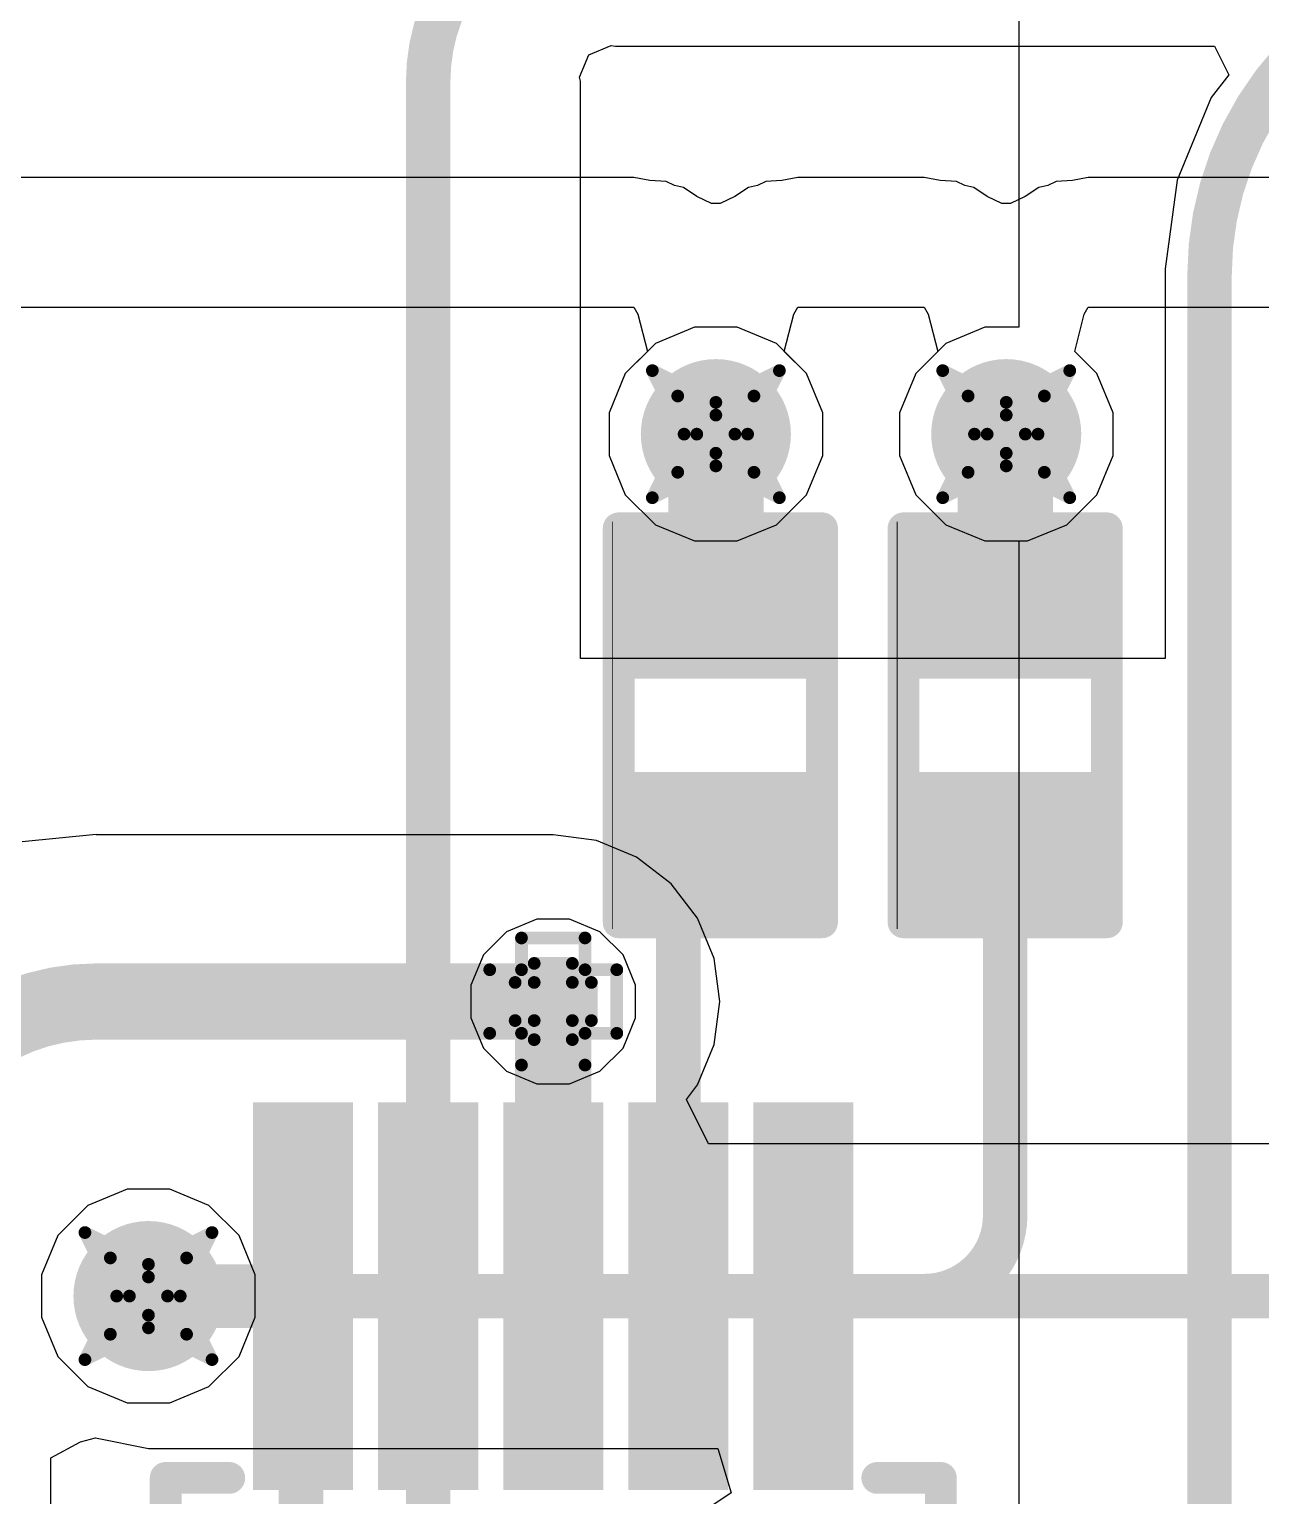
# Model space of a CAD drawing. Header units: inches. Extents: x -2 to 5376, y -4 to 5426.
# Drawn here: x 109.84 to 114.76, y 57.35 to 63.21 of the extents above; entities that cross this region are included whole.
import ezdxf

# ---------------------------------------------------------------- set-up
doc = ezdxf.new("R2010")
doc.units = ezdxf.units.IN
for name, color, linetype in [('Bottom Layer', 5, 'Continuous'), ('Drill Drawing', 1, 'Continuous'), ('Layer 1', 16, 'Continuous'), ('Layer 2', 76, 'Continuous'), ('Top Layer', 1, 'Continuous'), ('Top Overlay', 2, 'Continuous'), ('Top Paste', 8, 'Continuous'), ('Top Solder', 216, 'Continuous'), ('Via Holes', 16, 'Continuous')]:
    doc.layers.add(name, color=color, linetype=linetype)

# ---------------------------------------------------------------- blocks, each defined once
blk = doc.blocks.new('VSSOP_10_134')
at = {"layer": 'Top Layer'}
for points in [[(1.475, 1.15), (2.925, 1.15), (2.925, 0.85), (1.475, 0.85)], [(1.475, 0.65), (2.925, 0.65), (2.925, 0.35), (1.475, 0.35)], [(1.475, 0.15), (2.925, 0.15), (2.925, -0.15), (1.475, -0.15)], [(1.475, -0.35), (2.925, -0.35), (2.925, -0.65), (1.475, -0.65)], [(1.475, -0.85), (2.925, -0.85), (2.925, -1.15), (1.475, -1.15)]]:
    blk.add_hatch(color=1, dxfattribs=at).paths.add_polyline_path(points)
at = {"layer": 'Top Paste'}
for points in [[(1.475, 1.15), (2.925, 1.15), (2.925, 0.85), (1.475, 0.85)], [(1.475, 0.65), (2.925, 0.65), (2.925, 0.35), (1.475, 0.35)], [(1.475, 0.15), (2.925, 0.15), (2.925, -0.15), (1.475, -0.15)], [(1.475, -0.35), (2.925, -0.35), (2.925, -0.65), (1.475, -0.65)], [(1.475, -0.85), (2.925, -0.85), (2.925, -1.15), (1.475, -1.15)]]:
    blk.add_hatch(color=8, dxfattribs=at).paths.add_polyline_path(points)
at = {"layer": 'Top Solder'}
for points in [[(1.425, 1.2), (2.975, 1.2), (2.975, 0.8), (1.425, 0.8)], [(1.425, 0.7), (2.975, 0.7), (2.975, 0.3), (1.425, 0.3)], [(1.425, 0.2), (2.975, 0.2), (2.975, -0.2), (1.425, -0.2)], [(1.425, -0.3), (2.975, -0.3), (2.975, -0.7), (1.425, -0.7)], [(1.425, -0.8), (2.975, -0.8), (2.975, -1.2), (1.425, -1.2)]]:
    blk.add_hatch(color=216, dxfattribs=at).paths.add_polyline_path(points)
at = {"layer": 'Top Overlay'}
for points in [[(-1.4732, 1.5494, 0.127, 0.127, 0), (1.4732, 1.5494, 0.127, 0.127, 0)], [(1.4732, 1.5494, 0.127, 0.127, 0), (1.4732, 1.2954, 0.127, 0.127, 0)], [(1.4732, -1.2954, 0.127, 0.127, 0), (1.4732, -1.5494, 0.127, 0.127, 0)], [(-1.4732, -1.5494, 0.127, 0.127, 0), (1.4732, -1.5494, 0.127, 0.127, 0)]]:
    blk.add_lwpolyline(points, format="xyseb", dxfattribs=at)
for points in [[(1.4414, 1.5494, 0.0635, 0.0635, 1), (1.505, 1.5494, 0.0635, 0.0635, 1)], [(1.4414, 1.5494, 0.0635, 0.0635, 1), (1.505, 1.5494, 0.0635, 0.0635, 1)], [(1.4414, 1.2954, 0.0635, 0.0635, 1), (1.505, 1.2954, 0.0635, 0.0635, 1)], [(1.4414, -1.2954, 0.0635, 0.0635, 1), (1.505, -1.2954, 0.0635, 0.0635, 1)], [(1.4414, -1.5494, 0.0635, 0.0635, 1), (1.505, -1.5494, 0.0635, 0.0635, 1)], [(1.4414, -1.5494, 0.0635, 0.0635, 1), (1.505, -1.5494, 0.0635, 0.0635, 1)]]:
    blk.add_lwpolyline(points, format="xyseb", close=True, dxfattribs=at)
blk = doc.blocks.new('R___0402_157')
at = {"layer": 'Top Layer'}
for points in [[(-0.6985, -0.3175), (-0.6985, 0.3175), (-0.2413, 0.3175), (-0.2413, -0.3175)], [(0.2413, -0.3175), (0.2413, 0.3175), (0.6985, 0.3175), (0.6985, -0.3175)]]:
    blk.add_hatch(color=1, dxfattribs=at).paths.add_polyline_path(points)
at = {"layer": 'Top Paste'}
for points in [[(-0.6985, -0.3175), (-0.6985, 0.3175), (-0.2413, 0.3175), (-0.2413, -0.3175)], [(0.2413, -0.3175), (0.2413, 0.3175), (0.6985, 0.3175), (0.6985, -0.3175)]]:
    blk.add_hatch(color=8, dxfattribs=at).paths.add_polyline_path(points)
at = {"layer": 'Top Solder'}
for points in [[(-0.7535, -0.3725), (-0.7535, 0.3725), (-0.1863, 0.3725), (-0.1863, -0.3725)], [(0.1863, -0.3725), (0.1863, 0.3725), (0.7535, 0.3725), (0.7535, -0.3725)]]:
    blk.add_hatch(color=216, dxfattribs=at).paths.add_polyline_path(points)
at = {"layer": 'Top Overlay'}
for points in [[(-0.7874, -0.4064, 0.127, 0.127, 0), (-0.7874, 0.4064, 0.127, 0.127, 0)], [(0.7874, 0.4064, 0.127, 0.127, 0), (-0.7874, 0.4064, 0.127, 0.127, 0)], [(0.7874, -0.4064, 0.127, 0.127, 0), (0.7874, 0.4064, 0.127, 0.127, 0)], [(0.7874, -0.4064, 0.127, 0.127, 0), (-0.7874, -0.4064, 0.127, 0.127, 0)], [(0.8128, -0.4318, 0.00323, 0.00323, 0), (-0.8128, -0.4318, 0.00323, 0.00323, 0)]]:
    blk.add_lwpolyline(points, format="xyseb", dxfattribs=at)
for points in [[(-0.8191, 0.4064, 0.0635, 0.0635, 1), (-0.7556, 0.4064, 0.0635, 0.0635, 1)], [(-0.8191, 0.4064, 0.0635, 0.0635, 1), (-0.7556, 0.4064, 0.0635, 0.0635, 1)], [(0.7556, 0.4064, 0.0635, 0.0635, 1), (0.8191, 0.4064, 0.0635, 0.0635, 1)], [(0.7556, 0.4064, 0.0635, 0.0635, 1), (0.8191, 0.4064, 0.0635, 0.0635, 1)], [(-0.8191, -0.4064, 0.0635, 0.0635, 1), (-0.7556, -0.4064, 0.0635, 0.0635, 1)], [(-0.8191, -0.4064, 0.0635, 0.0635, 1), (-0.7556, -0.4064, 0.0635, 0.0635, 1)], [(0.7557, -0.4064, 0.0635, 0.0635, 1), (0.8192, -0.4064, 0.0635, 0.0635, 1)], [(0.7557, -0.4064, 0.0635, 0.0635, 1), (0.8192, -0.4064, 0.0635, 0.0635, 1)], [(-0.8136, -0.4318, 0.00161, 0.00161, 1), (-0.812, -0.4318, 0.00161, 0.00161, 1)], [(0.812, -0.4318, 0.00161, 0.00161, 1), (0.8136, -0.4318, 0.00161, 0.00161, 1)]]:
    blk.add_lwpolyline(points, format="xyseb", close=True, dxfattribs=at)
blk = doc.blocks.new('R___0402_159')
at = {"layer": 'Top Layer'}
for points in [[(-0.6985, -0.3175), (-0.6985, 0.3175), (-0.2413, 0.3175), (-0.2413, -0.3175)], [(0.2413, -0.3175), (0.2413, 0.3175), (0.6985, 0.3175), (0.6985, -0.3175)]]:
    blk.add_hatch(color=1, dxfattribs=at).paths.add_polyline_path(points)
at = {"layer": 'Top Paste'}
for points in [[(-0.6985, -0.3175), (-0.6985, 0.3175), (-0.2413, 0.3175), (-0.2413, -0.3175)], [(0.2413, -0.3175), (0.2413, 0.3175), (0.6985, 0.3175), (0.6985, -0.3175)]]:
    blk.add_hatch(color=8, dxfattribs=at).paths.add_polyline_path(points)
at = {"layer": 'Top Solder'}
for points in [[(-0.7535, -0.3725), (-0.7535, 0.3725), (-0.1863, 0.3725), (-0.1863, -0.3725)], [(0.1863, -0.3725), (0.1863, 0.3725), (0.7535, 0.3725), (0.7535, -0.3725)]]:
    blk.add_hatch(color=216, dxfattribs=at).paths.add_polyline_path(points)
at = {"layer": 'Top Overlay'}
for points in [[(-0.7874, -0.4064, 0.127, 0.127, 0), (-0.7874, 0.4064, 0.127, 0.127, 0)], [(0.7874, 0.4064, 0.127, 0.127, 0), (-0.7874, 0.4064, 0.127, 0.127, 0)], [(0.7874, -0.4064, 0.127, 0.127, 0), (0.7874, 0.4064, 0.127, 0.127, 0)], [(0.7874, -0.4064, 0.127, 0.127, 0), (-0.7874, -0.4064, 0.127, 0.127, 0)], [(0.8128, -0.4318, 0.00323, 0.00323, 0), (-0.8128, -0.4318, 0.00323, 0.00323, 0)]]:
    blk.add_lwpolyline(points, format="xyseb", dxfattribs=at)
for points in [[(-0.8191, 0.4064, 0.0635, 0.0635, 1), (-0.7556, 0.4064, 0.0635, 0.0635, 1)], [(-0.8191, 0.4064, 0.0635, 0.0635, 1), (-0.7556, 0.4064, 0.0635, 0.0635, 1)], [(0.7556, 0.4064, 0.0635, 0.0635, 1), (0.8191, 0.4064, 0.0635, 0.0635, 1)], [(0.7556, 0.4064, 0.0635, 0.0635, 1), (0.8191, 0.4064, 0.0635, 0.0635, 1)], [(-0.8191, -0.4064, 0.0635, 0.0635, 1), (-0.7556, -0.4064, 0.0635, 0.0635, 1)], [(-0.8191, -0.4064, 0.0635, 0.0635, 1), (-0.7556, -0.4064, 0.0635, 0.0635, 1)], [(0.7557, -0.4064, 0.0635, 0.0635, 1), (0.8192, -0.4064, 0.0635, 0.0635, 1)], [(0.7557, -0.4064, 0.0635, 0.0635, 1), (0.8192, -0.4064, 0.0635, 0.0635, 1)], [(-0.8136, -0.4318, 0.00161, 0.00161, 1), (-0.812, -0.4318, 0.00161, 0.00161, 1)], [(0.812, -0.4318, 0.00161, 0.00161, 1), (0.8136, -0.4318, 0.00161, 0.00161, 1)]]:
    blk.add_lwpolyline(points, format="xyseb", close=True, dxfattribs=at)

msp = doc.modelspace()

# ---------------------------------------------------------------- hatches: boundary and pattern name
at = {"layer": 'Bottom Layer'}
h = msp.add_hatch(color=5, dxfattribs=at)
edge = h.paths.add_edge_path()
edge.add_arc((112.5804, 61.595), 0.3, 0, 360)
h = msp.add_hatch(color=5, dxfattribs=at)
edge = h.paths.add_edge_path()
edge.add_arc((113.7412, 61.595), 0.3, 0, 360)
h = msp.add_hatch(color=5, dxfattribs=at)
edge = h.paths.add_edge_path()
edge.add_arc((111.9304, 59.3273), 0.15, 0, 360)
h = msp.add_hatch(color=5, dxfattribs=at)
edge = h.paths.add_edge_path()
edge.add_arc((110.3122, 58.1499), 0.3, 0, 360)
at = {"layer": 'Layer 1'}
h = msp.add_hatch(color=16, dxfattribs=at)
edge = h.paths.add_edge_path()
edge.add_arc((112.5804, 61.595), 0.3, 0, 360)
h = msp.add_hatch(color=16, dxfattribs=at)
edge = h.paths.add_edge_path()
edge.add_arc((113.7412, 61.595), 0.3, 0, 360)
h = msp.add_hatch(color=16, dxfattribs=at)
edge = h.paths.add_edge_path()
edge.add_arc((111.9304, 59.3273), 0.15, 0, 360)
h = msp.add_hatch(color=16, dxfattribs=at)
edge = h.paths.add_edge_path()
edge.add_arc((110.3122, 58.1499), 0.3, 0, 360)
at = {"layer": 'Layer 2'}
h = msp.add_hatch(color=76, dxfattribs=at)
edge = h.paths.add_edge_path()
edge.add_arc((112.5804, 61.595), 0.3, 0, 360)
h = msp.add_hatch(color=76, dxfattribs=at)
edge = h.paths.add_edge_path()
edge.add_arc((113.7412, 61.595), 0.3, 0, 360)
h = msp.add_hatch(color=76, dxfattribs=at)
edge = h.paths.add_edge_path()
edge.add_arc((111.9304, 59.3273), 0.15, 0, 360)
h = msp.add_hatch(color=76, dxfattribs=at)
edge = h.paths.add_edge_path()
edge.add_arc((110.3122, 58.1499), 0.3, 0, 360)
at = {"layer": 'Top Layer'}
h = msp.add_hatch(color=1, dxfattribs=at)
edge = h.paths.add_edge_path()
edge.add_arc((112.5804, 61.595), 0.3, 0, 360)
h = msp.add_hatch(color=1, dxfattribs=at)
edge = h.paths.add_edge_path()
edge.add_arc((113.7412, 61.595), 0.3, 0, 360)
h = msp.add_hatch(color=1, dxfattribs=at)
edge = h.paths.add_edge_path()
edge.add_arc((111.9304, 59.3273), 0.15, 0, 360)
h = msp.add_hatch(color=1, dxfattribs=at)
edge = h.paths.add_edge_path()
edge.add_arc((110.3122, 58.1499), 0.3, 0, 360)
at = {"layer": 'Via Holes'}
h = msp.add_hatch(color=7, dxfattribs=at)
edge = h.paths.add_edge_path()
edge.add_arc((112.5804, 61.595), 0.15, 0, 360)
h = msp.add_hatch(color=7, dxfattribs=at)
edge = h.paths.add_edge_path()
edge.add_arc((113.7412, 61.595), 0.15, 0, 360)
h = msp.add_hatch(color=7, dxfattribs=at)
edge = h.paths.add_edge_path()
edge.add_arc((111.9304, 59.3273), 0.075, 0, 360)
h = msp.add_hatch(color=7, dxfattribs=at)
edge = h.paths.add_edge_path()
edge.add_arc((110.3122, 58.1499), 0.15, 0, 360)

# ---------------------------------------------------------------- linework, layer by layer
at = {"layer": 'Bottom Layer'}
for p, q in [((113.792, 64.39), (113.792, 62.022)), ((112.4955, 62.022), (112.3385, 61.957)), ((112.6654, 62.022), (112.4955, 62.022)), ((112.8223, 61.957), (112.6654, 62.022)), ((113.6563, 62.022), (113.4993, 61.957)), ((113.792, 62.022), (113.6563, 62.022)), ((112.3385, 61.957), (112.2184, 61.8369)), ((112.9424, 61.8369), (112.8223, 61.957)), ((113.4993, 61.957), (113.3792, 61.8369)), ((112.2184, 61.8369), (112.1534, 61.6799)), ((113.0074, 61.6799), (112.9424, 61.8369)), ((113.3792, 61.8369), (113.3142, 61.6799)), ((112.1534, 61.6799), (112.1534, 61.5101)), ((113.0074, 61.5101), (113.0074, 61.6799)), ((113.3142, 61.6799), (113.3142, 61.5101)), ((112.1534, 61.5101), (112.2184, 61.3531)), ((112.9424, 61.3531), (113.0074, 61.5101)), ((113.3142, 61.5101), (113.3792, 61.3531)), ((112.2184, 61.3531), (112.3385, 61.233)), ((112.8223, 61.233), (112.9424, 61.3531)), ((113.3792, 61.3531), (113.4993, 61.233)), ((112.3385, 61.233), (112.4955, 61.168)), ((112.6654, 61.168), (112.8223, 61.233)), ((113.4993, 61.233), (113.6563, 61.168)), ((112.4955, 61.168), (112.6654, 61.168)), ((113.6563, 61.168), (113.792, 61.168)), ((113.792, 61.168), (113.792, 53.9379)), ((111.7441, 59.6062), (111.6515, 59.5137)), ((111.865, 59.6563), (111.7441, 59.6062)), ((111.9959, 59.6563), (111.865, 59.6563)), ((112.1168, 59.6062), (111.9959, 59.6563)), ((112.2093, 59.5137), (112.1168, 59.6062)), ((111.6515, 59.5137), (111.6014, 59.3928)), ((112.2594, 59.3928), (112.2093, 59.5137)), ((111.6014, 59.3928), (111.6014, 59.2619)), ((112.2594, 59.2619), (112.2594, 59.3928)), ((111.6014, 59.2619), (111.6515, 59.141)), ((112.2093, 59.141), (112.2594, 59.2619)), ((111.6515, 59.141), (111.7441, 59.0484)), ((112.1168, 59.0484), (112.2093, 59.141)), ((111.7441, 59.0484), (111.865, 58.9983)), ((111.9959, 58.9983), (112.1168, 59.0484)), ((111.865, 58.9983), (111.9959, 58.9983)), ((110.2273, 58.5769), (110.0703, 58.5119)), ((110.3971, 58.5769), (110.2273, 58.5769)), ((110.5541, 58.5119), (110.3971, 58.5769)), ((110.0703, 58.5119), (109.9502, 58.3918)), ((110.6742, 58.3918), (110.5541, 58.5119)), ((109.9502, 58.3918), (109.8852, 58.2349)), ((110.7392, 58.2349), (110.6742, 58.3918)), ((109.8852, 58.2349), (109.8852, 58.065)), ((110.7392, 58.065), (110.7392, 58.2349)), ((109.8852, 58.065), (109.9502, 57.9081)), ((110.6742, 57.9081), (110.7392, 58.065)), ((109.9502, 57.9081), (110.0703, 57.7879)), ((110.5541, 57.7879), (110.6742, 57.9081)), ((110.0703, 57.7879), (110.2273, 57.7229)), ((110.3971, 57.7229), (110.5541, 57.7879)), ((110.2273, 57.7229), (110.3971, 57.7229))]:
    msp.add_line(p, q, dxfattribs=at)
for points in [[(114.5539, 62.2299, 0.1778, 0.1778, -0.414214), (115.824, 63.5, 0.1778, 0.1778, 0)], [(114.5539, 38.4131, 0.1778, 0.1778, 0), (114.5539, 62.2299, 0.1778, 0.1778, 0)]]:
    msp.add_lwpolyline(points, format="xyseb", dxfattribs=at)
msp.add_lwpolyline([(114.5094, 62.2299, 0.0889, 0.0889, 1), (114.5983, 62.2299, 0.0889, 0.0889, 1)], format="xyseb", close=True, dxfattribs=at)
msp.add_lwpolyline([(114.5094, 62.2299, 0.0889, 0.0889, 1), (114.5983, 62.2299, 0.0889, 0.0889, 1)], format="xyseb", close=True, dxfattribs=at)
at = {"layer": 'Drill Drawing'}
for points in [[(112.3264, 61.849, 0.0508, 0.0508, 0), (112.5804, 61.722, 0.0508, 0.0508, 0)], [(112.3264, 61.849, 0.0508, 0.0508, 0), (112.4534, 61.595, 0.0508, 0.0508, 0)], [(112.5804, 61.722, 0.0508, 0.0508, 0), (112.8344, 61.849, 0.0508, 0.0508, 0)], [(112.7074, 61.595, 0.0508, 0.0508, 0), (112.8344, 61.849, 0.0508, 0.0508, 0)], [(113.4872, 61.849, 0.0508, 0.0508, 0), (113.7412, 61.722, 0.0508, 0.0508, 0)], [(113.4872, 61.849, 0.0508, 0.0508, 0), (113.6142, 61.595, 0.0508, 0.0508, 0)], [(113.7412, 61.722, 0.0508, 0.0508, 0), (113.9952, 61.849, 0.0508, 0.0508, 0)], [(113.8682, 61.595, 0.0508, 0.0508, 0), (113.9952, 61.849, 0.0508, 0.0508, 0)], [(112.428, 61.7474, 0.0508, 0.0508, 0), (112.5804, 61.6712, 0.0508, 0.0508, 0)], [(112.428, 61.7474, 0.0508, 0.0508, 0), (112.5042, 61.595, 0.0508, 0.0508, 0)], [(112.5804, 61.6712, 0.0508, 0.0508, 0), (112.7328, 61.7474, 0.0508, 0.0508, 0)], [(112.6566, 61.595, 0.0508, 0.0508, 0), (112.7328, 61.7474, 0.0508, 0.0508, 0)], [(113.5888, 61.7474, 0.0508, 0.0508, 0), (113.7412, 61.6712, 0.0508, 0.0508, 0)], [(113.5888, 61.7474, 0.0508, 0.0508, 0), (113.665, 61.595, 0.0508, 0.0508, 0)], [(113.7412, 61.6712, 0.0508, 0.0508, 0), (113.8936, 61.7474, 0.0508, 0.0508, 0)], [(113.8174, 61.595, 0.0508, 0.0508, 0), (113.8936, 61.7474, 0.0508, 0.0508, 0)], [(112.3264, 61.341, 0.0508, 0.0508, 0), (112.4534, 61.595, 0.0508, 0.0508, 0)], [(112.428, 61.4426, 0.0508, 0.0508, 0), (112.5042, 61.595, 0.0508, 0.0508, 0)], [(112.6566, 61.595, 0.0508, 0.0508, 0), (112.7328, 61.4426, 0.0508, 0.0508, 0)], [(112.7074, 61.595, 0.0508, 0.0508, 0), (112.8344, 61.341, 0.0508, 0.0508, 0)], [(113.4872, 61.341, 0.0508, 0.0508, 0), (113.6142, 61.595, 0.0508, 0.0508, 0)], [(113.5888, 61.4426, 0.0508, 0.0508, 0), (113.665, 61.595, 0.0508, 0.0508, 0)], [(113.8174, 61.595, 0.0508, 0.0508, 0), (113.8936, 61.4426, 0.0508, 0.0508, 0)], [(113.8682, 61.595, 0.0508, 0.0508, 0), (113.9952, 61.341, 0.0508, 0.0508, 0)], [(112.428, 61.4426, 0.0508, 0.0508, 0), (112.5804, 61.5188, 0.0508, 0.0508, 0)], [(112.5804, 61.5188, 0.0508, 0.0508, 0), (112.7328, 61.4426, 0.0508, 0.0508, 0)], [(113.5888, 61.4426, 0.0508, 0.0508, 0), (113.7412, 61.5188, 0.0508, 0.0508, 0)], [(113.7412, 61.5188, 0.0508, 0.0508, 0), (113.8936, 61.4426, 0.0508, 0.0508, 0)], [(112.3264, 61.341, 0.0508, 0.0508, 0), (112.5804, 61.468, 0.0508, 0.0508, 0)], [(112.5804, 61.468, 0.0508, 0.0508, 0), (112.8344, 61.341, 0.0508, 0.0508, 0)], [(113.4872, 61.341, 0.0508, 0.0508, 0), (113.7412, 61.468, 0.0508, 0.0508, 0)], [(113.7412, 61.468, 0.0508, 0.0508, 0), (113.9952, 61.341, 0.0508, 0.0508, 0)], [(111.8034, 59.4543, 0.0508, 0.0508, 0), (111.8034, 59.5813, 0.0508, 0.0508, 0)], [(111.8034, 59.5813, 0.0508, 0.0508, 0), (112.0574, 59.5813, 0.0508, 0.0508, 0)], [(112.0574, 59.4543, 0.0508, 0.0508, 0), (112.0574, 59.5813, 0.0508, 0.0508, 0)], [(111.8542, 59.4035, 0.0508, 0.0508, 0), (111.8542, 59.4797, 0.0508, 0.0508, 0)], [(111.8542, 59.4797, 0.0508, 0.0508, 0), (112.0066, 59.4797, 0.0508, 0.0508, 0)], [(112.0066, 59.4035, 0.0508, 0.0508, 0), (112.0066, 59.4797, 0.0508, 0.0508, 0)], [(111.6764, 59.2003, 0.0508, 0.0508, 0), (111.6764, 59.4543, 0.0508, 0.0508, 0)], [(111.6764, 59.4543, 0.0508, 0.0508, 0), (111.8034, 59.4543, 0.0508, 0.0508, 0)], [(112.0574, 59.4543, 0.0508, 0.0508, 0), (112.1844, 59.4543, 0.0508, 0.0508, 0)], [(112.1844, 59.2003, 0.0508, 0.0508, 0), (112.1844, 59.4543, 0.0508, 0.0508, 0)], [(111.778, 59.2511, 0.0508, 0.0508, 0), (111.778, 59.4035, 0.0508, 0.0508, 0)], [(111.778, 59.4035, 0.0508, 0.0508, 0), (111.8542, 59.4035, 0.0508, 0.0508, 0)], [(112.0066, 59.4035, 0.0508, 0.0508, 0), (112.0828, 59.4035, 0.0508, 0.0508, 0)], [(112.0828, 59.2511, 0.0508, 0.0508, 0), (112.0828, 59.4035, 0.0508, 0.0508, 0)], [(111.778, 59.2511, 0.0508, 0.0508, 0), (111.8542, 59.2511, 0.0508, 0.0508, 0)], [(111.8542, 59.1749, 0.0508, 0.0508, 0), (111.8542, 59.2511, 0.0508, 0.0508, 0)], [(112.0066, 59.2511, 0.0508, 0.0508, 0), (112.0828, 59.2511, 0.0508, 0.0508, 0)], [(112.0066, 59.1749, 0.0508, 0.0508, 0), (112.0066, 59.2511, 0.0508, 0.0508, 0)], [(111.6764, 59.2003, 0.0508, 0.0508, 0), (111.8034, 59.2003, 0.0508, 0.0508, 0)], [(111.8034, 59.0733, 0.0508, 0.0508, 0), (111.8034, 59.2003, 0.0508, 0.0508, 0)], [(111.8542, 59.1749, 0.0508, 0.0508, 0), (112.0066, 59.1749, 0.0508, 0.0508, 0)], [(112.0574, 59.2003, 0.0508, 0.0508, 0), (112.1844, 59.2003, 0.0508, 0.0508, 0)], [(112.0574, 59.0733, 0.0508, 0.0508, 0), (112.0574, 59.2003, 0.0508, 0.0508, 0)], [(111.8034, 59.0733, 0.0508, 0.0508, 0), (112.0574, 59.0733, 0.0508, 0.0508, 0)], [(110.0582, 58.4039, 0.0508, 0.0508, 0), (110.3122, 58.2769, 0.0508, 0.0508, 0)], [(110.0582, 58.4039, 0.0508, 0.0508, 0), (110.1852, 58.1499, 0.0508, 0.0508, 0)], [(110.3122, 58.2769, 0.0508, 0.0508, 0), (110.5662, 58.4039, 0.0508, 0.0508, 0)], [(110.4392, 58.1499, 0.0508, 0.0508, 0), (110.5662, 58.4039, 0.0508, 0.0508, 0)], [(110.1598, 58.3023, 0.0508, 0.0508, 0), (110.3122, 58.2261, 0.0508, 0.0508, 0)], [(110.1598, 58.3023, 0.0508, 0.0508, 0), (110.236, 58.1499, 0.0508, 0.0508, 0)], [(110.3122, 58.2261, 0.0508, 0.0508, 0), (110.4646, 58.3023, 0.0508, 0.0508, 0)], [(110.3884, 58.1499, 0.0508, 0.0508, 0), (110.4646, 58.3023, 0.0508, 0.0508, 0)], [(110.0582, 57.8959, 0.0508, 0.0508, 0), (110.1852, 58.1499, 0.0508, 0.0508, 0)], [(110.1598, 57.9975, 0.0508, 0.0508, 0), (110.236, 58.1499, 0.0508, 0.0508, 0)], [(110.3884, 58.1499, 0.0508, 0.0508, 0), (110.4646, 57.9975, 0.0508, 0.0508, 0)], [(110.4392, 58.1499, 0.0508, 0.0508, 0), (110.5662, 57.8959, 0.0508, 0.0508, 0)], [(110.1598, 57.9975, 0.0508, 0.0508, 0), (110.3122, 58.0737, 0.0508, 0.0508, 0)], [(110.3122, 58.0737, 0.0508, 0.0508, 0), (110.4646, 57.9975, 0.0508, 0.0508, 0)], [(110.0582, 57.8959, 0.0508, 0.0508, 0), (110.3122, 58.0229, 0.0508, 0.0508, 0)], [(110.3122, 58.0229, 0.0508, 0.0508, 0), (110.5662, 57.8959, 0.0508, 0.0508, 0)]]:
    msp.add_lwpolyline(points, format="xyseb", dxfattribs=at)
for points in [[(112.3137, 61.849, 0.0254, 0.0254, 1), (112.3391, 61.849, 0.0254, 0.0254, 1)], [(112.3137, 61.849, 0.0254, 0.0254, 1), (112.3391, 61.849, 0.0254, 0.0254, 1)], [(112.8217, 61.849, 0.0254, 0.0254, 1), (112.8471, 61.849, 0.0254, 0.0254, 1)], [(112.8217, 61.849, 0.0254, 0.0254, 1), (112.8471, 61.849, 0.0254, 0.0254, 1)], [(113.4745, 61.849, 0.0254, 0.0254, 1), (113.4999, 61.849, 0.0254, 0.0254, 1)], [(113.4745, 61.849, 0.0254, 0.0254, 1), (113.4999, 61.849, 0.0254, 0.0254, 1)], [(113.9825, 61.849, 0.0254, 0.0254, 1), (114.0079, 61.849, 0.0254, 0.0254, 1)], [(113.9825, 61.849, 0.0254, 0.0254, 1), (114.0079, 61.849, 0.0254, 0.0254, 1)], [(112.4153, 61.7474, 0.0254, 0.0254, 1), (112.4407, 61.7474, 0.0254, 0.0254, 1)], [(112.4153, 61.7474, 0.0254, 0.0254, 1), (112.4407, 61.7474, 0.0254, 0.0254, 1)], [(112.5677, 61.722, 0.0254, 0.0254, 1), (112.5931, 61.722, 0.0254, 0.0254, 1)], [(112.5677, 61.722, 0.0254, 0.0254, 1), (112.5931, 61.722, 0.0254, 0.0254, 1)], [(112.7201, 61.7474, 0.0254, 0.0254, 1), (112.7455, 61.7474, 0.0254, 0.0254, 1)], [(112.7201, 61.7474, 0.0254, 0.0254, 1), (112.7455, 61.7474, 0.0254, 0.0254, 1)], [(113.5761, 61.7474, 0.0254, 0.0254, 1), (113.6015, 61.7474, 0.0254, 0.0254, 1)], [(113.5761, 61.7474, 0.0254, 0.0254, 1), (113.6015, 61.7474, 0.0254, 0.0254, 1)], [(113.7285, 61.722, 0.0254, 0.0254, 1), (113.7539, 61.722, 0.0254, 0.0254, 1)], [(113.7285, 61.722, 0.0254, 0.0254, 1), (113.7539, 61.722, 0.0254, 0.0254, 1)], [(113.8809, 61.7474, 0.0254, 0.0254, 1), (113.9063, 61.7474, 0.0254, 0.0254, 1)], [(113.8809, 61.7474, 0.0254, 0.0254, 1), (113.9063, 61.7474, 0.0254, 0.0254, 1)], [(112.5677, 61.6712, 0.0254, 0.0254, 1), (112.5931, 61.6712, 0.0254, 0.0254, 1)], [(112.5677, 61.6712, 0.0254, 0.0254, 1), (112.5931, 61.6712, 0.0254, 0.0254, 1)], [(113.7285, 61.6712, 0.0254, 0.0254, 1), (113.7539, 61.6712, 0.0254, 0.0254, 1)], [(113.7285, 61.6712, 0.0254, 0.0254, 1), (113.7539, 61.6712, 0.0254, 0.0254, 1)], [(112.4407, 61.595, 0.0254, 0.0254, 1), (112.4661, 61.595, 0.0254, 0.0254, 1)], [(112.4407, 61.595, 0.0254, 0.0254, 1), (112.4661, 61.595, 0.0254, 0.0254, 1)], [(112.4915, 61.595, 0.0254, 0.0254, 1), (112.5169, 61.595, 0.0254, 0.0254, 1)], [(112.4915, 61.595, 0.0254, 0.0254, 1), (112.5169, 61.595, 0.0254, 0.0254, 1)], [(112.6439, 61.595, 0.0254, 0.0254, 1), (112.6693, 61.595, 0.0254, 0.0254, 1)], [(112.6439, 61.595, 0.0254, 0.0254, 1), (112.6693, 61.595, 0.0254, 0.0254, 1)], [(112.6947, 61.595, 0.0254, 0.0254, 1), (112.7201, 61.595, 0.0254, 0.0254, 1)], [(112.6947, 61.595, 0.0254, 0.0254, 1), (112.7201, 61.595, 0.0254, 0.0254, 1)], [(113.6015, 61.595, 0.0254, 0.0254, 1), (113.6269, 61.595, 0.0254, 0.0254, 1)], [(113.6015, 61.595, 0.0254, 0.0254, 1), (113.6269, 61.595, 0.0254, 0.0254, 1)], [(113.6523, 61.595, 0.0254, 0.0254, 1), (113.6777, 61.595, 0.0254, 0.0254, 1)], [(113.6523, 61.595, 0.0254, 0.0254, 1), (113.6777, 61.595, 0.0254, 0.0254, 1)], [(113.8047, 61.595, 0.0254, 0.0254, 1), (113.8301, 61.595, 0.0254, 0.0254, 1)], [(113.8047, 61.595, 0.0254, 0.0254, 1), (113.8301, 61.595, 0.0254, 0.0254, 1)], [(113.8555, 61.595, 0.0254, 0.0254, 1), (113.8809, 61.595, 0.0254, 0.0254, 1)], [(113.8555, 61.595, 0.0254, 0.0254, 1), (113.8809, 61.595, 0.0254, 0.0254, 1)], [(112.5677, 61.5188, 0.0254, 0.0254, 1), (112.5931, 61.5188, 0.0254, 0.0254, 1)], [(112.5677, 61.5188, 0.0254, 0.0254, 1), (112.5931, 61.5188, 0.0254, 0.0254, 1)], [(113.7285, 61.5188, 0.0254, 0.0254, 1), (113.7539, 61.5188, 0.0254, 0.0254, 1)], [(113.7285, 61.5188, 0.0254, 0.0254, 1), (113.7539, 61.5188, 0.0254, 0.0254, 1)], [(112.5677, 61.468, 0.0254, 0.0254, 1), (112.5931, 61.468, 0.0254, 0.0254, 1)], [(112.5677, 61.468, 0.0254, 0.0254, 1), (112.5931, 61.468, 0.0254, 0.0254, 1)], [(113.7285, 61.468, 0.0254, 0.0254, 1), (113.7539, 61.468, 0.0254, 0.0254, 1)], [(113.7285, 61.468, 0.0254, 0.0254, 1), (113.7539, 61.468, 0.0254, 0.0254, 1)], [(112.4153, 61.4426, 0.0254, 0.0254, 1), (112.4407, 61.4426, 0.0254, 0.0254, 1)], [(112.4153, 61.4426, 0.0254, 0.0254, 1), (112.4407, 61.4426, 0.0254, 0.0254, 1)], [(112.7201, 61.4426, 0.0254, 0.0254, 1), (112.7455, 61.4426, 0.0254, 0.0254, 1)], [(112.7201, 61.4426, 0.0254, 0.0254, 1), (112.7455, 61.4426, 0.0254, 0.0254, 1)], [(113.5761, 61.4426, 0.0254, 0.0254, 1), (113.6015, 61.4426, 0.0254, 0.0254, 1)], [(113.5761, 61.4426, 0.0254, 0.0254, 1), (113.6015, 61.4426, 0.0254, 0.0254, 1)], [(113.8809, 61.4426, 0.0254, 0.0254, 1), (113.9063, 61.4426, 0.0254, 0.0254, 1)], [(113.8809, 61.4426, 0.0254, 0.0254, 1), (113.9063, 61.4426, 0.0254, 0.0254, 1)], [(112.3137, 61.341, 0.0254, 0.0254, 1), (112.3391, 61.341, 0.0254, 0.0254, 1)], [(112.3137, 61.341, 0.0254, 0.0254, 1), (112.3391, 61.341, 0.0254, 0.0254, 1)], [(112.8217, 61.341, 0.0254, 0.0254, 1), (112.8471, 61.341, 0.0254, 0.0254, 1)], [(112.8217, 61.341, 0.0254, 0.0254, 1), (112.8471, 61.341, 0.0254, 0.0254, 1)], [(113.4745, 61.341, 0.0254, 0.0254, 1), (113.4999, 61.341, 0.0254, 0.0254, 1)], [(113.4745, 61.341, 0.0254, 0.0254, 1), (113.4999, 61.341, 0.0254, 0.0254, 1)], [(113.9825, 61.341, 0.0254, 0.0254, 1), (114.0079, 61.341, 0.0254, 0.0254, 1)], [(113.9825, 61.341, 0.0254, 0.0254, 1), (114.0079, 61.341, 0.0254, 0.0254, 1)], [(111.7907, 59.5813, 0.0254, 0.0254, 1), (111.8161, 59.5813, 0.0254, 0.0254, 1)], [(111.7907, 59.5813, 0.0254, 0.0254, 1), (111.8161, 59.5813, 0.0254, 0.0254, 1)], [(112.0447, 59.5813, 0.0254, 0.0254, 1), (112.0701, 59.5813, 0.0254, 0.0254, 1)], [(112.0447, 59.5813, 0.0254, 0.0254, 1), (112.0701, 59.5813, 0.0254, 0.0254, 1)], [(111.8415, 59.4797, 0.0254, 0.0254, 1), (111.8669, 59.4797, 0.0254, 0.0254, 1)], [(111.8415, 59.4797, 0.0254, 0.0254, 1), (111.8669, 59.4797, 0.0254, 0.0254, 1)], [(111.9939, 59.4797, 0.0254, 0.0254, 1), (112.0193, 59.4797, 0.0254, 0.0254, 1)], [(111.9939, 59.4797, 0.0254, 0.0254, 1), (112.0193, 59.4797, 0.0254, 0.0254, 1)], [(111.6637, 59.4543, 0.0254, 0.0254, 1), (111.6891, 59.4543, 0.0254, 0.0254, 1)], [(111.6637, 59.4543, 0.0254, 0.0254, 1), (111.6891, 59.4543, 0.0254, 0.0254, 1)], [(111.7907, 59.4543, 0.0254, 0.0254, 1), (111.8161, 59.4543, 0.0254, 0.0254, 1)], [(111.7907, 59.4543, 0.0254, 0.0254, 1), (111.8161, 59.4543, 0.0254, 0.0254, 1)], [(112.0447, 59.4543, 0.0254, 0.0254, 1), (112.0701, 59.4543, 0.0254, 0.0254, 1)], [(112.0447, 59.4543, 0.0254, 0.0254, 1), (112.0701, 59.4543, 0.0254, 0.0254, 1)], [(112.1717, 59.4543, 0.0254, 0.0254, 1), (112.1971, 59.4543, 0.0254, 0.0254, 1)], [(112.1717, 59.4543, 0.0254, 0.0254, 1), (112.1971, 59.4543, 0.0254, 0.0254, 1)], [(111.7653, 59.4035, 0.0254, 0.0254, 1), (111.7907, 59.4035, 0.0254, 0.0254, 1)], [(111.7653, 59.4035, 0.0254, 0.0254, 1), (111.7907, 59.4035, 0.0254, 0.0254, 1)], [(111.8415, 59.4035, 0.0254, 0.0254, 1), (111.8669, 59.4035, 0.0254, 0.0254, 1)], [(111.8415, 59.4035, 0.0254, 0.0254, 1), (111.8669, 59.4035, 0.0254, 0.0254, 1)], [(111.9939, 59.4035, 0.0254, 0.0254, 1), (112.0193, 59.4035, 0.0254, 0.0254, 1)], [(111.9939, 59.4035, 0.0254, 0.0254, 1), (112.0193, 59.4035, 0.0254, 0.0254, 1)], [(112.0701, 59.4035, 0.0254, 0.0254, 1), (112.0955, 59.4035, 0.0254, 0.0254, 1)], [(112.0701, 59.4035, 0.0254, 0.0254, 1), (112.0955, 59.4035, 0.0254, 0.0254, 1)], [(111.7653, 59.2511, 0.0254, 0.0254, 1), (111.7907, 59.2511, 0.0254, 0.0254, 1)], [(111.7653, 59.2511, 0.0254, 0.0254, 1), (111.7907, 59.2511, 0.0254, 0.0254, 1)], [(111.8415, 59.2511, 0.0254, 0.0254, 1), (111.8669, 59.2511, 0.0254, 0.0254, 1)], [(111.8415, 59.2511, 0.0254, 0.0254, 1), (111.8669, 59.2511, 0.0254, 0.0254, 1)], [(111.9939, 59.2511, 0.0254, 0.0254, 1), (112.0193, 59.2511, 0.0254, 0.0254, 1)], [(111.9939, 59.2511, 0.0254, 0.0254, 1), (112.0193, 59.2511, 0.0254, 0.0254, 1)], [(112.0701, 59.2511, 0.0254, 0.0254, 1), (112.0955, 59.2511, 0.0254, 0.0254, 1)], [(112.0701, 59.2511, 0.0254, 0.0254, 1), (112.0955, 59.2511, 0.0254, 0.0254, 1)], [(111.6637, 59.2003, 0.0254, 0.0254, 1), (111.6891, 59.2003, 0.0254, 0.0254, 1)], [(111.6637, 59.2003, 0.0254, 0.0254, 1), (111.6891, 59.2003, 0.0254, 0.0254, 1)], [(111.7907, 59.2003, 0.0254, 0.0254, 1), (111.8161, 59.2003, 0.0254, 0.0254, 1)], [(111.7907, 59.2003, 0.0254, 0.0254, 1), (111.8161, 59.2003, 0.0254, 0.0254, 1)], [(111.8415, 59.1749, 0.0254, 0.0254, 1), (111.8669, 59.1749, 0.0254, 0.0254, 1)], [(111.8415, 59.1749, 0.0254, 0.0254, 1), (111.8669, 59.1749, 0.0254, 0.0254, 1)], [(111.9939, 59.1749, 0.0254, 0.0254, 1), (112.0193, 59.1749, 0.0254, 0.0254, 1)], [(111.9939, 59.1749, 0.0254, 0.0254, 1), (112.0193, 59.1749, 0.0254, 0.0254, 1)], [(112.0447, 59.2003, 0.0254, 0.0254, 1), (112.0701, 59.2003, 0.0254, 0.0254, 1)], [(112.0447, 59.2003, 0.0254, 0.0254, 1), (112.0701, 59.2003, 0.0254, 0.0254, 1)], [(112.1717, 59.2003, 0.0254, 0.0254, 1), (112.1971, 59.2003, 0.0254, 0.0254, 1)], [(112.1717, 59.2003, 0.0254, 0.0254, 1), (112.1971, 59.2003, 0.0254, 0.0254, 1)], [(111.7907, 59.0733, 0.0254, 0.0254, 1), (111.8161, 59.0733, 0.0254, 0.0254, 1)], [(111.7907, 59.0733, 0.0254, 0.0254, 1), (111.8161, 59.0733, 0.0254, 0.0254, 1)], [(112.0447, 59.0733, 0.0254, 0.0254, 1), (112.0701, 59.0733, 0.0254, 0.0254, 1)], [(112.0447, 59.0733, 0.0254, 0.0254, 1), (112.0701, 59.0733, 0.0254, 0.0254, 1)], [(110.0455, 58.4039, 0.0254, 0.0254, 1), (110.0709, 58.4039, 0.0254, 0.0254, 1)], [(110.0455, 58.4039, 0.0254, 0.0254, 1), (110.0709, 58.4039, 0.0254, 0.0254, 1)], [(110.5535, 58.4039, 0.0254, 0.0254, 1), (110.5789, 58.4039, 0.0254, 0.0254, 1)], [(110.5535, 58.4039, 0.0254, 0.0254, 1), (110.5789, 58.4039, 0.0254, 0.0254, 1)], [(110.1471, 58.3023, 0.0254, 0.0254, 1), (110.1725, 58.3023, 0.0254, 0.0254, 1)], [(110.1471, 58.3023, 0.0254, 0.0254, 1), (110.1725, 58.3023, 0.0254, 0.0254, 1)], [(110.4519, 58.3023, 0.0254, 0.0254, 1), (110.4773, 58.3023, 0.0254, 0.0254, 1)], [(110.4519, 58.3023, 0.0254, 0.0254, 1), (110.4773, 58.3023, 0.0254, 0.0254, 1)], [(110.2995, 58.2769, 0.0254, 0.0254, 1), (110.3249, 58.2769, 0.0254, 0.0254, 1)], [(110.2995, 58.2769, 0.0254, 0.0254, 1), (110.3249, 58.2769, 0.0254, 0.0254, 1)], [(110.2995, 58.2261, 0.0254, 0.0254, 1), (110.3249, 58.2261, 0.0254, 0.0254, 1)], [(110.2995, 58.2261, 0.0254, 0.0254, 1), (110.3249, 58.2261, 0.0254, 0.0254, 1)], [(110.1725, 58.1499, 0.0254, 0.0254, 1), (110.1979, 58.1499, 0.0254, 0.0254, 1)], [(110.1725, 58.1499, 0.0254, 0.0254, 1), (110.1979, 58.1499, 0.0254, 0.0254, 1)], [(110.2233, 58.1499, 0.0254, 0.0254, 1), (110.2487, 58.1499, 0.0254, 0.0254, 1)], [(110.2233, 58.1499, 0.0254, 0.0254, 1), (110.2487, 58.1499, 0.0254, 0.0254, 1)], [(110.3757, 58.1499, 0.0254, 0.0254, 1), (110.4011, 58.1499, 0.0254, 0.0254, 1)], [(110.3757, 58.1499, 0.0254, 0.0254, 1), (110.4011, 58.1499, 0.0254, 0.0254, 1)], [(110.4265, 58.1499, 0.0254, 0.0254, 1), (110.4519, 58.1499, 0.0254, 0.0254, 1)], [(110.4265, 58.1499, 0.0254, 0.0254, 1), (110.4519, 58.1499, 0.0254, 0.0254, 1)], [(110.2995, 58.0737, 0.0254, 0.0254, 1), (110.3249, 58.0737, 0.0254, 0.0254, 1)], [(110.2995, 58.0737, 0.0254, 0.0254, 1), (110.3249, 58.0737, 0.0254, 0.0254, 1)], [(110.1471, 57.9975, 0.0254, 0.0254, 1), (110.1725, 57.9975, 0.0254, 0.0254, 1)], [(110.1471, 57.9975, 0.0254, 0.0254, 1), (110.1725, 57.9975, 0.0254, 0.0254, 1)], [(110.2995, 58.0229, 0.0254, 0.0254, 1), (110.3249, 58.0229, 0.0254, 0.0254, 1)], [(110.2995, 58.0229, 0.0254, 0.0254, 1), (110.3249, 58.0229, 0.0254, 0.0254, 1)], [(110.4519, 57.9975, 0.0254, 0.0254, 1), (110.4773, 57.9975, 0.0254, 0.0254, 1)], [(110.4519, 57.9975, 0.0254, 0.0254, 1), (110.4773, 57.9975, 0.0254, 0.0254, 1)], [(110.0455, 57.8959, 0.0254, 0.0254, 1), (110.0709, 57.8959, 0.0254, 0.0254, 1)], [(110.0455, 57.8959, 0.0254, 0.0254, 1), (110.0709, 57.8959, 0.0254, 0.0254, 1)], [(110.5535, 57.8959, 0.0254, 0.0254, 1), (110.5789, 57.8959, 0.0254, 0.0254, 1)], [(110.5535, 57.8959, 0.0254, 0.0254, 1), (110.5789, 57.8959, 0.0254, 0.0254, 1)]]:
    msp.add_lwpolyline(points, format="xyseb", close=True, dxfattribs=at)
at = {"layer": 'Layer 1'}
for p, q in [((111.7441, 59.6062), (111.6515, 59.5137)), ((111.865, 59.6563), (111.7441, 59.6062)), ((111.9959, 59.6563), (111.865, 59.6563)), ((112.1168, 59.6062), (111.9959, 59.6563)), ((112.2093, 59.5137), (112.1168, 59.6062)), ((111.6515, 59.5137), (111.6014, 59.3928)), ((112.2594, 59.3928), (112.2093, 59.5137)), ((111.6014, 59.3928), (111.6014, 59.2619)), ((112.2594, 59.2619), (112.2594, 59.3928)), ((111.6014, 59.2619), (111.6515, 59.141)), ((112.2093, 59.141), (112.2594, 59.2619)), ((111.6515, 59.141), (111.7441, 59.0484)), ((112.1168, 59.0484), (112.2093, 59.141)), ((111.7441, 59.0484), (111.865, 58.9983)), ((111.9959, 58.9983), (112.1168, 59.0484)), ((111.865, 58.9983), (111.9959, 58.9983)), ((110.2273, 58.5769), (110.0703, 58.5119)), ((110.3971, 58.5769), (110.2273, 58.5769)), ((110.5541, 58.5119), (110.3971, 58.5769)), ((110.0703, 58.5119), (109.9502, 58.3918)), ((110.6742, 58.3918), (110.5541, 58.5119)), ((109.9502, 58.3918), (109.8852, 58.2349)), ((110.7392, 58.2349), (110.6742, 58.3918)), ((109.8852, 58.2349), (109.8852, 58.065)), ((110.7392, 58.065), (110.7392, 58.2349)), ((109.8852, 58.065), (109.9502, 57.9081)), ((110.6742, 57.9081), (110.7392, 58.065)), ((109.9502, 57.9081), (110.0703, 57.7879)), ((110.5541, 57.7879), (110.6742, 57.9081)), ((110.0703, 57.7879), (110.2273, 57.7229)), ((110.3971, 57.7229), (110.5541, 57.7879)), ((110.2273, 57.7229), (110.3971, 57.7229))]:
    msp.add_line(p, q, dxfattribs=at)
at = {"layer": 'Layer 2'}
for p, q in [((112.2522, 62.621), (105.5014, 62.621)), ((112.3162, 62.6082), (112.2522, 62.621)), ((112.3812, 62.6046), (112.3162, 62.6082)), ((112.4144, 62.5887), (112.3812, 62.6046)), ((112.7796, 62.6046), (112.7465, 62.5887)), ((112.8447, 62.6082), (112.7796, 62.6046)), ((112.9086, 62.621), (112.8447, 62.6082)), ((113.413, 62.621), (112.9086, 62.621)), ((113.4769, 62.6082), (113.413, 62.621)), ((113.542, 62.6046), (113.4769, 62.6082)), ((113.5752, 62.5887), (113.542, 62.6046)), ((113.9404, 62.6046), (113.9072, 62.5887)), ((114.0055, 62.6082), (113.9404, 62.6046)), ((114.0694, 62.621), (114.0055, 62.6082)), ((128.3308, 62.621), (114.0694, 62.621)), ((112.4505, 62.5815), (112.4144, 62.5887)), ((112.5046, 62.5453), (112.4505, 62.5815)), ((112.5634, 62.5171), (112.5046, 62.5453)), ((112.6562, 62.5453), (112.5975, 62.5171)), ((112.7104, 62.5815), (112.6562, 62.5453)), ((112.7465, 62.5887), (112.7104, 62.5815)), ((113.6112, 62.5815), (113.5752, 62.5887)), ((113.6654, 62.5453), (113.6112, 62.5815)), ((113.7241, 62.5171), (113.6654, 62.5453)), ((113.817, 62.5453), (113.7583, 62.5171)), ((113.8712, 62.5815), (113.817, 62.5453)), ((113.9072, 62.5887), (113.8712, 62.5815)), ((112.5975, 62.5171), (112.5634, 62.5171)), ((113.7583, 62.5171), (113.7241, 62.5171)), ((105.5014, 62.103), (112.2522, 62.103)), ((112.2522, 62.103), (112.2689, 62.0748)), ((112.2689, 62.0748), (112.3068, 61.9252)), ((112.8541, 61.9252), (112.8919, 62.0748)), ((112.8919, 62.0748), (112.9086, 62.103)), ((112.9086, 62.103), (113.413, 62.103)), ((113.413, 62.103), (113.4297, 62.0748)), ((113.4297, 62.0748), (113.4675, 61.9252)), ((114.0149, 61.9252), (114.0527, 62.0748)), ((114.0527, 62.0748), (114.0694, 62.103)), ((114.0694, 62.103), (128.3308, 62.103)), ((112.3068, 61.9252), (112.2184, 61.8369)), ((112.9424, 61.8369), (112.8541, 61.9252)), ((113.4675, 61.9252), (113.3792, 61.8369)), ((114.1032, 61.8369), (114.0149, 61.9252)), ((112.2184, 61.8369), (112.1534, 61.6799)), ((113.0074, 61.6799), (112.9424, 61.8369)), ((113.3792, 61.8369), (113.3142, 61.6799)), ((114.1682, 61.6799), (114.1032, 61.8369)), ((112.1534, 61.6799), (112.1534, 61.5101)), ((113.0074, 61.5101), (113.0074, 61.6799)), ((113.3142, 61.6799), (113.3142, 61.5101)), ((114.1682, 61.5101), (114.1682, 61.6799)), ((112.1534, 61.5101), (112.2184, 61.3531)), ((112.9424, 61.3531), (113.0074, 61.5101)), ((113.3142, 61.5101), (113.3792, 61.3531)), ((114.1032, 61.3531), (114.1682, 61.5101)), ((112.2184, 61.3531), (112.3385, 61.233)), ((112.8223, 61.233), (112.9424, 61.3531)), ((113.3792, 61.3531), (113.4993, 61.233)), ((113.9831, 61.233), (114.1032, 61.3531)), ((112.3385, 61.233), (112.4955, 61.168)), ((112.6654, 61.168), (112.8223, 61.233)), ((113.4993, 61.233), (113.6563, 61.168)), ((113.8261, 61.168), (113.9831, 61.233)), ((112.4955, 61.168), (112.6654, 61.168)), ((113.6563, 61.168), (113.8261, 61.168)), ((110.1034, 59.995), (109.8079, 59.9659)), ((110.1034, 59.9934), (110.1034, 59.995)), ((111.9304, 59.9934), (110.1034, 59.9934)), ((112.1028, 59.9707), (111.9304, 59.9934)), ((112.2635, 59.9042), (112.1028, 59.9707)), ((112.4014, 59.7983), (112.2635, 59.9042)), ((112.5073, 59.6604), (112.4014, 59.7983)), ((112.5738, 59.4997), (112.5073, 59.6604)), ((112.5965, 59.3273), (112.5738, 59.4997)), ((112.5738, 59.1549), (112.5965, 59.3273)), ((112.5073, 58.9943), (112.5738, 59.1549)), ((112.4628, 58.9363), (112.5073, 58.9943)), ((112.5505, 58.7585), (112.4628, 58.9363)), ((115.688, 58.7585), (112.5505, 58.7585)), ((109.9223, 57.504), (110.041, 57.5675)), ((110.041, 57.5675), (110.1001, 57.5835)), ((110.1001, 57.5835), (110.3122, 57.5413)), ((109.9223, 53.696), (109.9223, 57.504)), ((110.3122, 57.5413), (112.5882, 57.5413)), ((112.5882, 57.5413), (112.6421, 57.3635)), ((112.6421, 57.3635), (112.5001, 57.2686))]:
    msp.add_line(p, q, dxfattribs=at)
for points in [[(109.2562, 58.4801, 0.3048, 0.3048, -0.414214), (110.1034, 59.3273, 0.3048, 0.3048, 0)], [(110.1034, 59.3273, 0.3048, 0.3048, 0), (111.9304, 59.3273, 0.3048, 0.3048, 0)], [(110.3122, 58.1499, 0.1778, 0.1778, 0), (115.688, 58.1499, 0.1778, 0.1778, 0)]]:
    msp.add_lwpolyline(points, format="xyseb", dxfattribs=at)
for points in [[(110.0272, 59.3273, 0.1524, 0.1524, 1), (110.1796, 59.3273, 0.1524, 0.1524, 1)], [(110.0272, 59.3273, 0.1524, 0.1524, 1), (110.1796, 59.3273, 0.1524, 0.1524, 1)], [(111.8542, 59.3273, 0.1524, 0.1524, 1), (112.0066, 59.3273, 0.1524, 0.1524, 1)], [(110.2678, 58.1499, 0.0889, 0.0889, 1), (110.3567, 58.1499, 0.0889, 0.0889, 1)]]:
    msp.add_lwpolyline(points, format="xyseb", close=True, dxfattribs=at)
at = {"layer": 'Top Layer'}
for p, q in [((112.0727, 63.1117), (112.1622, 63.1488)), ((112.1622, 63.1488), (112.1793, 63.1454)), ((112.1793, 63.1454), (114.5743, 63.1454)), ((114.5743, 63.1454), (114.6305, 63.0315)), ((112.0356, 63.0222), (112.0727, 63.1117)), ((112.039, 63.0052), (112.0356, 63.0222)), ((112.039, 60.698), (112.039, 63.0052)), ((114.6305, 63.0315), (114.5608, 62.9407)), ((114.5608, 62.9407), (114.4239, 62.6101)), ((114.4239, 62.6101), (114.3772, 62.2554)), ((114.3772, 62.2554), (114.3772, 62.2554)), ((114.3772, 62.2554), (114.3772, 60.698)), ((114.3772, 60.698), (112.039, 60.698))]:
    msp.add_line(p, q, dxfattribs=at)
for points in [[(111.4304, 63.0052, 0.1778, 0.1778, -0.414214), (112.1793, 63.754, 0.1778, 0.1778, 0)], [(111.4304, 58.1499, 0.1778, 0.1778, 0), (111.4304, 63.0052, 0.1778, 0.1778, 0)], [(112.5804, 60.9012, 0.381, 0.381, 0), (112.5804, 61.595, 0.381, 0.381, 0)], [(113.737, 60.9012, 0.381, 0.381, 0), (113.737, 61.595, 0.381, 0.381, 0)], [(113.737, 61.595, 0.254, 0.254, 0), (113.7412, 61.595, 0.254, 0.254, 0)], [(112.5804, 60.9012, 0.254, 0.254, 0), (112.5984, 60.9012, 0.254, 0.254, 0)], [(112.4304, 58.1499, 0.1778, 0.1778, 0), (112.4304, 59.9614, 0.1778, 0.1778, 0)], [(113.737, 58.4726, 0.1778, 0.1778, 0), (113.737, 59.9421, 0.1778, 0.1778, 0)], [(111.9304, 58.1499, 0.3048, 0.3048, 0), (111.9304, 59.3273, 0.3048, 0.3048, 0)], [(113.737, 58.4726, 0.1778, 0.1778, -0.414214), (113.4142, 58.1499, 0.1778, 0.1778, 0)], [(110.3122, 58.1499, 0.254, 0.254, 0), (110.9218, 58.1499, 0.254, 0.254, 0)], [(110.9218, 56.5543, 0.1778, 0.1778, 0), (110.9218, 58.1499, 0.1778, 0.1778, 0)], [(110.9218, 58.1499, 0.1778, 0.1778, 0), (110.9304, 58.1499, 0.1778, 0.1778, 0)], [(111.4304, 57.1698, 0.1778, 0.1778, 0), (111.4304, 58.1499, 0.1778, 0.1778, 0)], [(112.9304, 58.1499, 0.1778, 0.1778, 0), (113.4142, 58.1499, 0.1778, 0.1778, 0)]]:
    msp.add_lwpolyline(points, format="xyseb", dxfattribs=at)
for points in [[(111.386, 63.0052, 0.0889, 0.0889, 1), (111.4749, 63.0052, 0.0889, 0.0889, 1)], [(111.386, 63.0052, 0.0889, 0.0889, 1), (111.4749, 63.0052, 0.0889, 0.0889, 1)], [(112.4852, 61.595, 0.1905, 0.1905, 1), (112.6757, 61.595, 0.1905, 0.1905, 1)], [(113.6417, 61.595, 0.1905, 0.1905, 1), (113.8322, 61.595, 0.1905, 0.1905, 1)], [(113.6735, 61.595, 0.127, 0.127, 1), (113.8005, 61.595, 0.127, 0.127, 1)], [(113.6777, 61.595, 0.127, 0.127, 1), (113.8047, 61.595, 0.127, 0.127, 1)], [(112.4852, 60.9012, 0.1905, 0.1905, 1), (112.6757, 60.9012, 0.1905, 0.1905, 1)], [(113.6417, 60.9012, 0.1905, 0.1905, 1), (113.8322, 60.9012, 0.1905, 0.1905, 1)], [(112.5169, 60.9012, 0.127, 0.127, 1), (112.6439, 60.9012, 0.127, 0.127, 1)], [(112.5349, 60.9012, 0.127, 0.127, 1), (112.6619, 60.9012, 0.127, 0.127, 1)], [(112.386, 59.9614, 0.0889, 0.0889, 1), (112.4749, 59.9614, 0.0889, 0.0889, 1)], [(113.6925, 59.9421, 0.0889, 0.0889, 1), (113.7814, 59.9421, 0.0889, 0.0889, 1)], [(111.8542, 59.3273, 0.1524, 0.1524, 1), (112.0066, 59.3273, 0.1524, 0.1524, 1)], [(113.6925, 58.4726, 0.0889, 0.0889, 1), (113.7814, 58.4726, 0.0889, 0.0889, 1)], [(113.6925, 58.4726, 0.0889, 0.0889, 1), (113.7814, 58.4726, 0.0889, 0.0889, 1)], [(110.2487, 58.1499, 0.127, 0.127, 1), (110.3757, 58.1499, 0.127, 0.127, 1)], [(110.8583, 58.1499, 0.127, 0.127, 1), (110.9853, 58.1499, 0.127, 0.127, 1)], [(111.8542, 58.1499, 0.1524, 0.1524, 1), (112.0066, 58.1499, 0.1524, 0.1524, 1)], [(110.8774, 58.1499, 0.0889, 0.0889, 1), (110.9663, 58.1499, 0.0889, 0.0889, 1)], [(110.8774, 58.1499, 0.0889, 0.0889, 1), (110.9663, 58.1499, 0.0889, 0.0889, 1)], [(110.886, 58.1499, 0.0889, 0.0889, 1), (110.9749, 58.1499, 0.0889, 0.0889, 1)], [(111.386, 58.1499, 0.0889, 0.0889, 1), (111.4749, 58.1499, 0.0889, 0.0889, 1)], [(111.386, 58.1499, 0.0889, 0.0889, 1), (111.4749, 58.1499, 0.0889, 0.0889, 1)], [(112.386, 58.1499, 0.0889, 0.0889, 1), (112.4749, 58.1499, 0.0889, 0.0889, 1)], [(112.886, 58.1499, 0.0889, 0.0889, 1), (112.9749, 58.1499, 0.0889, 0.0889, 1)], [(113.3698, 58.1499, 0.0889, 0.0889, 1), (113.4587, 58.1499, 0.0889, 0.0889, 1)], [(113.3698, 58.1499, 0.0889, 0.0889, 1), (113.4587, 58.1499, 0.0889, 0.0889, 1)]]:
    msp.add_lwpolyline(points, format="xyseb", close=True, dxfattribs=at)

# ---------------------------------------------------------------- block references
for name, p, rotation in [('R___0402_157', (112.5984, 60.4313), 270), ('R___0402_159', (113.737, 60.4313), 270), ('VSSOP_10_134', (111.9304, 55.9499), 90)]:
    msp.add_blockref(name, p, dxfattribs=dict(rotation=rotation))

doc.saveas('drawing.dxf')
